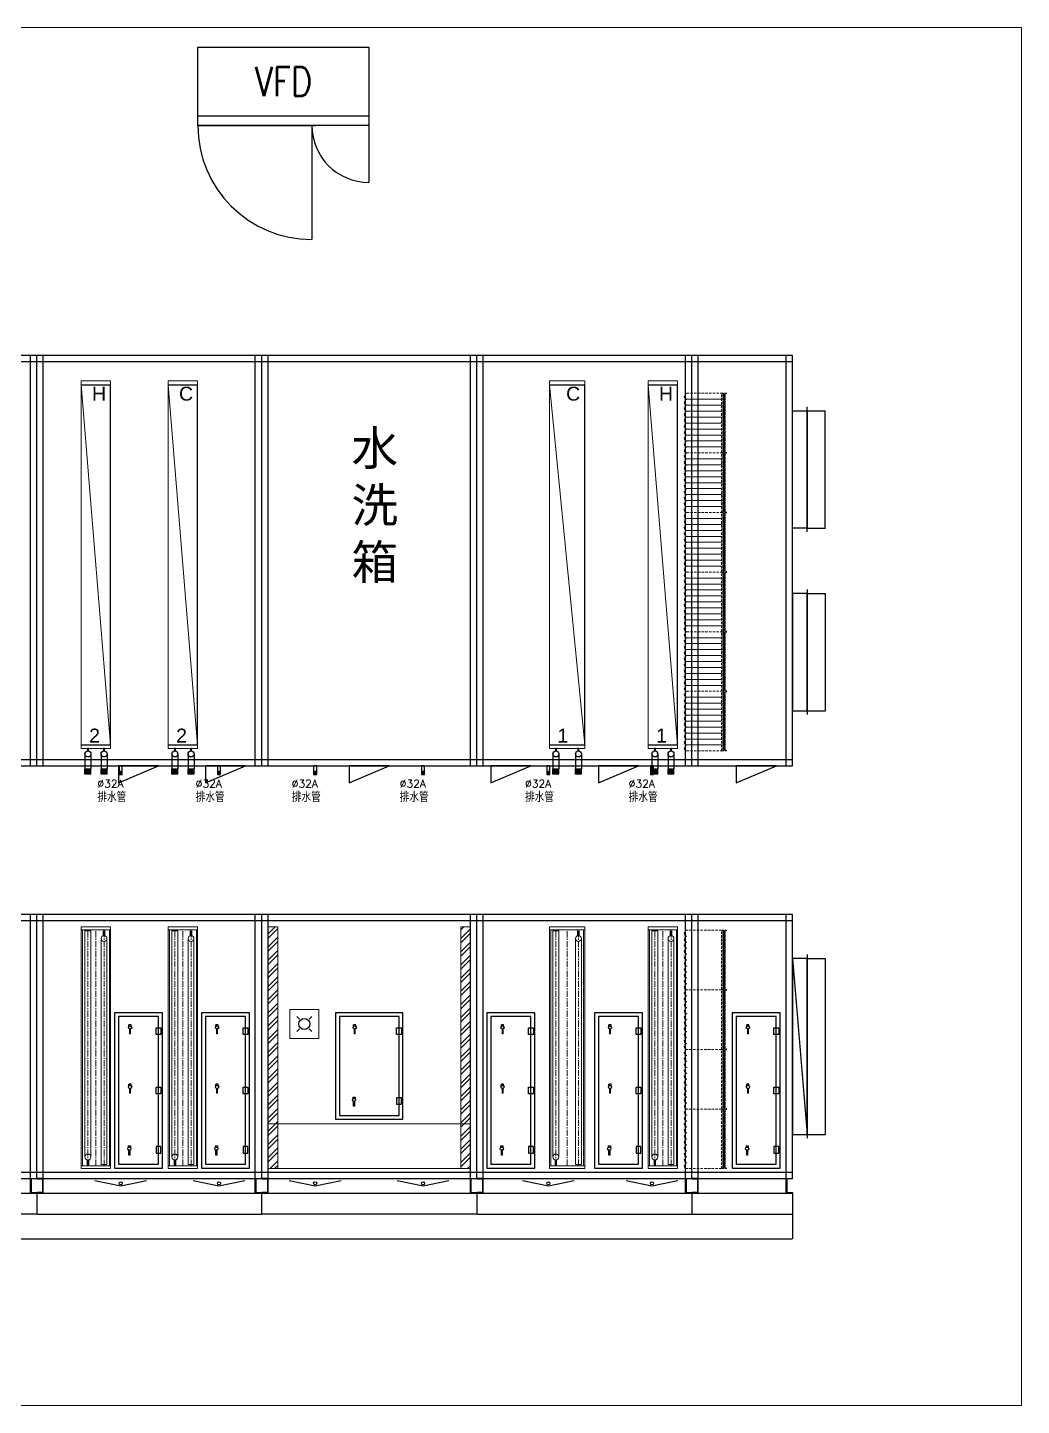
# Model space of a CAD drawing. Header units: millimetres. Extents: x -69706 to 52883, y -6882 to 68885.
# Drawn here: x -59559 to -49391, y 29188 to 43289 of the extents above; entities that cross this region are included whole.
import ezdxf
from ezdxf.enums import TextEntityAlignment as Align

# ---------------------------------------------------------------- set-up
doc = ezdxf.new("R2010")
doc.units = ezdxf.units.MM
doc.linetypes.add('CENTERX2', pattern=[101.6, 63.5, -12.7, 12.7, -12.7])
doc.linetypes.add('DASHEDX2', pattern=[38.1, 25.4, -12.7])
doc.layers.add('188K-SM-03-F10-ELEC-EQ-Y2257103$0$E-VFD-PNL', color=150, linetype='Continuous')
doc.layers.add('200', color=7, linetype='Continuous')
for name, color, linetype, lineweight in [('1co fi', 2, 'Continuous', 13), ('CEN', 1, 'CENTERX2', 9), ('DIM', 3, 'Continuous', 20)]:
    doc.layers.add(name, color=color, linetype=linetype, lineweight=lineweight)
doc.styles.add('188K-SM-03-F10-ELEC-EQ-Y2257103$0$aa-txt', font='simplex.shx', dxfattribs={"width": 0.6})
doc.styles.add('CHINA', font='simplex.shx', dxfattribs={"bigfont": 'chineset.shx'})
doc.styles.get("Standard").update_dxf_attribs({"font": 'arial.ttf'})
doc.dimstyles.new('ISO-25', dxfattribs={"dimtxt": 2.5, "dimasz": 2.5, "dimexe": 1.25, "dimexo": 0.625, "dimtad": 1, "dimtxsty": 'Standard', "dimcen": 2.5, "dimadec": 0, "dimazin": 0, "dimtfac": 1, "dimtmove": 0, "dimatfit": 3, "dimfxl": 1, "dimarcsym": 0})
pattern_1 = [(45, (-67741.71, 33205.37), (-67.3519, 67.3519), []), (45, (-67696.81, 33205.37), (-67.3519, 67.3519), [])]

# ---------------------------------------------------------------- blocks, each defined once
blk = doc.blocks.new('*D400')
at = {"layer": 'DIM', "color": 0, "lineweight": -2, "transparency": 16777216}
for p, q in [((-66924, 31361), (-66924, 30891)), ((-51734, 31361), (-51734, 30891)), ((-66921, 30893), (-51736, 30893))]:
    blk.add_line(p, q, dxfattribs=at)
at = {"layer": 'DIM', "color": 0, "transparency": 16777216}
for points in [[(-66921, 30893), (-66921, 30892), (-66924, 30893)], [(-51736, 30893), (-51736, 30892), (-51734, 30893)]]:
    blk.add_solid(points, dxfattribs=at)
at = {"layer": 'DIM', "color": 0, "transparency": 16777216, "insert": (-59329, 30894), "char_height": 2.5, "attachment_point": 5}
blk.add_mtext('15190', dxfattribs=at)
blk = doc.blocks.new('12.132131')
at = {"layer": '1co fi', "linetype": 'DASHEDX2'}
h = blk.add_hatch(dxfattribs=at)
h.set_pattern_fill('ANSI37', color=256, scale=100, style=0)
h.set_pattern_definition([(45, (4112.396, -56.011), (-8.838835, 8.838835), []), (135, (4112.396, -56.011), (-8.838835, -8.838835), [])])
h.paths.add_polyline_path([(4539, 2049), (4564, 2049), (4564, 2644), (4539, 2644)])
for p, q in [((4527, 2651), (4577, 2651)), ((4527, 2041), (4527, 2651)), ((4577, 2644), (4577, 2651)), ((4527, 2049), (4527, 2041)), ((4527, 2041), (4577, 2041)), ((4577, 2049), (4577, 2041))]:
    blk.add_line(p, q, dxfattribs=at)
blk.add_lwpolyline([(4564, 2049), (4564, 2644), (4539, 2644), (4539, 2049)], close=True, dxfattribs=at)
blk = doc.blocks.new('pre')
at = {"layer": '1co fi'}
blk.add_blockref('12.132131', (-4577, -2041), dxfattribs=at)
blk = doc.blocks.new('A$C656D3120')
at = {"layer": '1co fi', "linetype": 'DASHEDX2'}
for p, q in [((381, 610), (27, 610)), ((381, 0), (27, 0))]:
    blk.add_line(p, q, dxfattribs=at)
for centre in [(31, 579), (31, 518), (31, 457), (31, 396), (31, 335), (31, 274), (31, 213), (31, 152), (31, 91), (31, 30)]:
    blk.add_arc(centre, 31.1, 97.7308, 256.5059, dxfattribs=at)
blk = doc.blocks.new('A$C6C8E4D39')
at = {"layer": '1co fi', "linetype": 'DASHEDX2'}
for p, q in [((24, 610), (381, 610)), ((24, 610), (381, 610)), ((24, 549), (381, 549)), ((24, 488), (381, 488)), ((24, 427), (381, 427)), ((381, 549), (27, 549)), ((381, 488), (27, 488)), ((381, 427), (27, 427)), ((24, 366), (381, 366)), ((24, 305), (381, 305)), ((381, 366), (27, 366)), ((381, 305), (27, 305)), ((24, 244), (381, 244)), ((24, 183), (381, 183)), ((381, 244), (27, 244)), ((381, 183), (27, 183)), ((24, 122), (381, 122)), ((24, 61), (381, 61)), ((381, 122), (27, 122)), ((381, 61), (27, 61)), ((24, 0), (381, 0)), ((24, 0), (381, 0))]:
    blk.add_line(p, q, dxfattribs=at)
for centre in [(31, 579), (31, 518), (31, 457), (31, 396), (31, 335), (31, 274), (31, 213), (31, 152), (31, 91), (31, 30)]:
    blk.add_arc(centre, 31.1, 97.7308, 256.5059, dxfattribs=at)
blk = doc.blocks.new('*D379')
at = {"layer": 'DIM', "color": 0, "lineweight": -2, "ltscale": 3, "transparency": 16777216}
for p, q in [((-54964, 31361), (-54964, 31143)), ((-52764, 31361), (-52764, 31143)), ((-54961, 31144), (-52766, 31144))]:
    blk.add_line(p, q, dxfattribs=at)
at = {"layer": 'DIM', "color": 0, "ltscale": 3, "transparency": 16777216}
for points in [[(-54961, 31144), (-54961, 31143), (-54964, 31144)], [(-52766, 31144), (-52766, 31143), (-52764, 31144)]]:
    blk.add_solid(points, dxfattribs=at)
at = {"layer": 'DIM', "color": 0, "ltscale": 3, "transparency": 16777216, "insert": (-53864, 31146), "char_height": 2.5, "attachment_point": 5}
blk.add_mtext('2200', dxfattribs=at)
blk = doc.blocks.new('*D407')
at = {"layer": 'DIM', "color": 0, "lineweight": -2, "ltscale": 3, "transparency": 16777216}
for p, q in [((-52764, 31361), (-52764, 31143)), ((-51734, 31361), (-51734, 31143)), ((-52761, 31144), (-51736, 31144))]:
    blk.add_line(p, q, dxfattribs=at)
at = {"layer": 'DIM', "color": 0, "ltscale": 3, "transparency": 16777216}
for points in [[(-52761, 31144), (-52761, 31143), (-52764, 31144)], [(-51736, 31144), (-51736, 31143), (-51734, 31144)]]:
    blk.add_solid(points, dxfattribs=at)
at = {"layer": 'DIM', "color": 0, "ltscale": 3, "transparency": 16777216, "insert": (-52249, 31146), "char_height": 2.5, "attachment_point": 5}
blk.add_mtext('1030', dxfattribs=at)
blk = doc.blocks.new('A$C56CF2680')
blk.add_lwpolyline([(0, 54), (265, 0), (530, 54)])
blk.add_circle((265, 25), 16)
blk = doc.blocks.new('A$C0B745E66')
at = {"layer": '200'}
blk.add_blockref('A$C56CF2680', (0, 0), dxfattribs=at)
blk = doc.blocks.new('A$C05B6578A')
for p, q in [((0, 35), (32, 35)), ((0, 23), (32, 23)), ((0, 12), (32, 12))]:
    blk.add_line(p, q)
blk.add_lwpolyline([(0, 0), (32, 0), (32, 88), (0, 88)], close=True)
blk = doc.blocks.new('A$C72C32AF2')
at = {"layer": '200', "rotation": 270}
blk.add_blockref('A$C05B6578A', (0, 32), dxfattribs=at)
blk = doc.blocks.new('A$C70347584')
at = {"ltscale": 3, "rotation": 90}
blk.add_blockref('A$C72C32AF2', (32, 0), dxfattribs=at)
blk = doc.blocks.new('*D380')
at = {"layer": 'DIM', "color": 0, "lineweight": -2, "ltscale": 3, "transparency": 16777216}
for p, q in [((-57164, 31361), (-57164, 31143)), ((-54964, 31361), (-54964, 31143)), ((-54966, 31144), (-57161, 31144))]:
    blk.add_line(p, q, dxfattribs=at)
at = {"layer": 'DIM', "color": 0, "ltscale": 3, "transparency": 16777216}
for points in [[(-57161, 31144), (-57161, 31143), (-57164, 31144)], [(-54966, 31144), (-54966, 31143), (-54964, 31144)]]:
    blk.add_solid(points, dxfattribs=at)
at = {"layer": 'DIM', "color": 0, "ltscale": 3, "transparency": 16777216, "insert": (-56064, 31146), "char_height": 2.5, "attachment_point": 5}
blk.add_mtext('2200', dxfattribs=at)
blk = doc.blocks.new('*D381')
at = {"layer": 'DIM', "color": 0, "lineweight": -2, "ltscale": 3, "transparency": 16777216}
for p, q in [((-59464, 31361), (-59464, 31143)), ((-57164, 31361), (-57164, 31143)), ((-59461, 31144), (-57166, 31144))]:
    blk.add_line(p, q, dxfattribs=at)
at = {"layer": 'DIM', "color": 0, "ltscale": 3, "transparency": 16777216}
for points in [[(-59461, 31144), (-59461, 31143), (-59464, 31144)], [(-57166, 31144), (-57166, 31143), (-57164, 31144)]]:
    blk.add_solid(points, dxfattribs=at)
at = {"layer": 'DIM', "color": 0, "ltscale": 3, "transparency": 16777216, "insert": (-58314, 31146), "char_height": 2.5, "attachment_point": 5}
blk.add_mtext('2300', dxfattribs=at)
blk = doc.blocks.new('*D382')
at = {"layer": 'DIM', "color": 0, "lineweight": -2, "ltscale": 3, "transparency": 16777216}
for p, q in [((-61664, 31361), (-61664, 31143)), ((-59464, 31361), (-59464, 31143)), ((-59466, 31144), (-61661, 31144))]:
    blk.add_line(p, q, dxfattribs=at)
at = {"layer": 'DIM', "color": 0, "ltscale": 3, "transparency": 16777216}
for points in [[(-61661, 31144), (-61661, 31143), (-61664, 31144)], [(-59466, 31144), (-59466, 31143), (-59464, 31144)]]:
    blk.add_solid(points, dxfattribs=at)
at = {"layer": 'DIM', "color": 0, "ltscale": 3, "transparency": 16777216, "insert": (-60564, 31146), "char_height": 2.5, "attachment_point": 5}
blk.add_mtext('2200', dxfattribs=at)
blk = doc.blocks.new('00345454')
at = {"color": 0, "linetype": 'Continuous'}
for p, q in [((657, 1931), (634, 1931)), ((634, 1915), (634, 1931)), ((641, 1888), (641, 1838)), ((651, 1838), (641, 1838)), ((651, 1838), (651, 1888)), ((657, 1915), (657, 1931)), ((657, 1323), (634, 1323)), ((634, 1307), (634, 1323)), ((641, 1280), (641, 1231)), ((651, 1231), (651, 1280)), ((657, 1307), (657, 1323)), ((651, 1231), (641, 1231)), ((627, 691), (650, 691)), ((627, 691), (627, 675)), ((634, 598), (634, 647)), ((643, 598), (634, 598)), ((643, 647), (643, 598)), ((650, 691), (650, 675))]:
    blk.add_line(p, q, dxfattribs=at)
for points in [[(487, 464), (977, 464), (977, 2054), (487, 2054)], [(527, 504), (937, 504), (937, 2014), (527, 2014)], [(912, 1900), (962, 1900), (962, 1833), (912, 1833)], [(912, 1292), (962, 1292), (962, 1225), (912, 1225)], [(912, 618), (962, 618), (962, 685), (912, 685)]]:
    blk.add_lwpolyline(points, close=True, dxfattribs=at)
for centre in [(646, 1903), (646, 1295), (638, 663)]:
    blk.add_circle(centre, 16.4, dxfattribs=at)
blk = doc.blocks.new('*D385')
at = {"layer": 'DIM', "color": 0, "lineweight": -2, "transparency": 16777216}
for p, q in [((-54218, 39633), (-53858, 39633)), ((-53859, 35952), (-53859, 39630)), ((-54218, 35949), (-53858, 35949))]:
    blk.add_line(p, q, dxfattribs=at)
at = {"layer": 'DIM', "color": 0, "transparency": 16777216}
for points in [[(-53859, 39630), (-53858, 39630), (-53859, 39633)], [(-53859, 35952), (-53858, 35952), (-53859, 35949)]]:
    blk.add_solid(points, dxfattribs=at)
at = {"layer": 'DIM', "color": 0, "transparency": 16777216, "insert": (-53860, 39132), "char_height": 2.5, "attachment_point": 5, "rotation": 90}
blk.add_mtext('{\\H0.6x;3683,32}', dxfattribs=at)
blk = doc.blocks.new('*D386')
at = {"layer": 'DIM', "color": 0, "lineweight": -2, "transparency": 16777216}
for p, q in [((-58118, 39633), (-57818, 39633)), ((-57819, 35952), (-57819, 39630)), ((-58118, 35949), (-57818, 35949))]:
    blk.add_line(p, q, dxfattribs=at)
at = {"layer": 'DIM', "color": 0, "transparency": 16777216}
for points in [[(-57819, 39630), (-57818, 39630), (-57819, 39633)], [(-57819, 35952), (-57818, 35952), (-57819, 35949)]]:
    blk.add_solid(points, dxfattribs=at)
at = {"layer": 'DIM', "color": 0, "transparency": 16777216, "insert": (-57820, 39132), "char_height": 2.5, "attachment_point": 5, "rotation": 90}
blk.add_mtext('{\\H0.6x;3683,32}', dxfattribs=at)
blk = doc.blocks.new('*D387')
at = {"layer": 'DIM', "color": 0, "lineweight": -2, "transparency": 16777216}
for p, q in [((-59008, 39633), (-58708, 39633)), ((-58709, 35952), (-58709, 39630)), ((-59008, 35949), (-58708, 35949))]:
    blk.add_line(p, q, dxfattribs=at)
at = {"layer": 'DIM', "color": 0, "transparency": 16777216}
for points in [[(-58709, 39630), (-58708, 39630), (-58709, 39633)], [(-58709, 35952), (-58708, 35952), (-58709, 35949)]]:
    blk.add_solid(points, dxfattribs=at)
at = {"layer": 'DIM', "color": 0, "transparency": 16777216, "insert": (-58710, 39132), "char_height": 2.5, "attachment_point": 5, "rotation": 90}
blk.add_mtext('{\\H0.6x;3683,32}', dxfattribs=at)
blk = doc.blocks.new('*D408')
at = {"layer": 'DIM', "color": 0, "lineweight": -2, "transparency": 16777216}
for p, q in [((-51583, 33761), (-51397, 33761)), ((-51398, 33759), (-51398, 31964)), ((-51583, 31961), (-51397, 31961))]:
    blk.add_line(p, q, dxfattribs=at)
at = {"layer": 'DIM', "color": 0, "transparency": 16777216}
for points in [[(-51398, 33759), (-51397, 33759), (-51398, 33761)], [(-51398, 31964), (-51397, 31964), (-51398, 31961)]]:
    blk.add_solid(points, dxfattribs=at)
at = {"layer": 'DIM', "color": 0, "transparency": 16777216, "insert": (-51400, 32861), "char_height": 2.5, "attachment_point": 5, "rotation": 90}
blk.add_mtext('1800', dxfattribs=at)
blk = doc.blocks.new('*D409')
at = {"layer": 'DIM', "color": 0, "lineweight": -2, "transparency": 16777216}
for p, q in [((-51583, 37497), (-51397, 37497)), ((-51398, 37495), (-51398, 36300)), ((-51583, 36297), (-51397, 36297))]:
    blk.add_line(p, q, dxfattribs=at)
at = {"layer": 'DIM', "color": 0, "transparency": 16777216}
for points in [[(-51398, 37495), (-51397, 37495), (-51398, 37497)], [(-51398, 36300), (-51397, 36300), (-51398, 36297)]]:
    blk.add_solid(points, dxfattribs=at)
at = {"layer": 'DIM', "color": 0, "transparency": 16777216, "insert": (-51400, 36897), "char_height": 2.5, "attachment_point": 5, "rotation": 90}
blk.add_mtext('1200', dxfattribs=at)
blk = doc.blocks.new('*D410')
at = {"layer": 'DIM', "color": 0, "lineweight": -2, "transparency": 16777216}
for p, q in [((-51583, 39367), (-51397, 39367)), ((-51398, 38170), (-51398, 39365)), ((-51583, 38167), (-51397, 38167))]:
    blk.add_line(p, q, dxfattribs=at)
at = {"layer": 'DIM', "color": 0, "transparency": 16777216}
for points in [[(-51398, 39365), (-51397, 39365), (-51398, 39367)], [(-51398, 38170), (-51397, 38170), (-51398, 38167)]]:
    blk.add_solid(points, dxfattribs=at)
at = {"layer": 'DIM', "color": 0, "transparency": 16777216, "insert": (-51400, 38767), "char_height": 2.5, "attachment_point": 5, "rotation": 90}
blk.add_mtext('1200', dxfattribs=at)
blk = doc.blocks.new('light')
for p, q in [((-50, 50), (-78, 78)), ((50, 50), (78, 78)), ((-78, -78), (-50, -50)), ((78, -78), (50, -50))]:
    blk.add_line(p, q)
blk.add_circle((0, 0), 57)
blk = doc.blocks.new('*D390')
at = {"layer": 'DIM', "color": 0, "lineweight": -2, "transparency": 16777216}
for p, q in [((-53208, 39633), (-52908, 39633)), ((-52909, 35952), (-52909, 39630)), ((-53208, 35949), (-52908, 35949))]:
    blk.add_line(p, q, dxfattribs=at)
at = {"layer": 'DIM', "color": 0, "transparency": 16777216}
for points in [[(-52909, 39630), (-52908, 39630), (-52909, 39633)], [(-52909, 35952), (-52908, 35952), (-52909, 35949)]]:
    blk.add_solid(points, dxfattribs=at)
at = {"layer": 'DIM', "color": 0, "transparency": 16777216, "insert": (-52910, 39132), "char_height": 2.5, "attachment_point": 5, "rotation": 90}
blk.add_mtext('{\\H0.6x;3683,32}', dxfattribs=at)
blk = doc.blocks.new('4534641')
at = {"color": 0, "linetype": 'Continuous'}
for p, q in [((5449, 1611), (5426, 1611)), ((5426, 1595), (5426, 1611)), ((5432, 1568), (5432, 1519)), ((5442, 1519), (5442, 1568)), ((5449, 1595), (5449, 1611)), ((5442, 1519), (5432, 1519)), ((5418, 871), (5441, 871)), ((5418, 871), (5418, 855)), ((5441, 871), (5441, 855)), ((5425, 778), (5425, 828)), ((5435, 778), (5425, 778)), ((5435, 828), (5435, 778))]:
    blk.add_line(p, q, dxfattribs=at)
for points in [[(5240, 644), (5930, 644), (5930, 1734), (5240, 1734)], [(5280, 684), (5890, 684), (5890, 1694), (5280, 1694)], [(5865, 1581), (5916, 1581), (5916, 1513), (5865, 1513)], [(5865, 798), (5916, 798), (5916, 865), (5865, 865)]]:
    blk.add_lwpolyline(points, close=True, dxfattribs=at)
for centre in [(5437, 1583), (5430, 843)]:
    blk.add_circle(centre, 16.4, dxfattribs=at)
blk = doc.blocks.new('door6x10')
blk.add_blockref('4534641', (-5890, -684))
blk = doc.blocks.new('A$C0F9A60F0')
for p, q in [((0, 0), (0, 150)), ((0, 150), (65, 150)), ((6, 144), (6, 6)), ((65, 144), (6, 144)), ((65, 150), (65, 144)), ((65, 0), (0, 0)), ((6, 6), (65, 6)), ((65, 6), (65, 0))]:
    blk.add_line(p, q)
blk = doc.blocks.new('188K-SM-03-F10-ELEC-EQ-Y2257103$0$VFD-PNL-158KW')
for p, q in [((58.3, 80), (58.3, 196.7)), ((0, 80), (0, 138.3)), ((0, 80), (55, 80)), ((55, 80), (165, 80)), ((175, 80), (55, 80)), ((175, 70), (0, 70))]:
    blk.add_line(p, q)
blk.add_lwpolyline([(175, 80), (175, 0), (0, 0), (0, 80)], close=True)
for centre, radius in [((58.3, 80), 116.7), ((0, 80), 58.3)]:
    blk.add_arc(centre, radius, 0, 90)
at = {"style": '188K-SM-03-F10-ELEC-EQ-Y2257103$0$aa-txt', "width": 0.8}
blk.add_text('VFD', height=30, rotation=180, dxfattribs=at).set_placement((87.5, 35), align=Align.MIDDLE_CENTER)

msp = doc.modelspace()

# ---------------------------------------------------------------- hatches: boundary and pattern name
at = {"layer": '1co fi'}
for points in [[(-58939.254, 34048.936), (-58943.325, 34048.936), (-58943.325, 34043.25), (-58939.254, 34043.25)], [(-58049.254, 34048.936), (-58053.325, 34048.936), (-58053.325, 34043.25), (-58049.254, 34043.25)], [(-54152.254, 34048.936), (-54156.325, 34048.936), (-54156.325, 34043.25), (-54152.254, 34043.25)], [(-53139.254, 34048.936), (-53143.325, 34048.936), (-53143.325, 34043.25), (-53139.254, 34043.25)], [(-58778.325, 31646.741), (-58774.254, 31646.741), (-58774.254, 31652.427), (-58778.325, 31652.427)], [(-57888.325, 31646.741), (-57884.254, 31646.741), (-57884.254, 31652.427), (-57888.325, 31652.427)], [(-53925.325, 31646.741), (-53921.254, 31646.741), (-53921.254, 31652.427), (-53925.325, 31652.427)], [(-52978.325, 31646.741), (-52974.254, 31646.741), (-52974.254, 31652.427), (-52978.325, 31652.427)]]:
    msp.add_hatch(color=1, dxfattribs=at).paths.add_polyline_path(points)
at = {"layer": 'DIM'}
h = msp.add_hatch(dxfattribs=at)
h.set_pattern_fill('ANSI32', color=256, scale=10)
h.set_pattern_definition(pattern_1)
h.paths.add_polyline_path([(-57098.79, 31611.338), (-56999.812, 31611.338), (-56999.812, 34086.659), (-57098.79, 34086.659)])
h = msp.add_hatch(dxfattribs=at)
h.set_pattern_fill('ANSI32', color=256, scale=10)
h.set_pattern_definition(pattern_1)
h.paths.add_polyline_path([(-55028.79, 31611.338), (-55127.768, 31611.338), (-55127.768, 34086.659), (-55028.79, 34086.659)])

# ---------------------------------------------------------------- linework, layer by layer
for p, q in [((-51733.79, 39932.209), (-66923.79, 39932.209)), ((-59528.79, 35732.209), (-59528.79, 39932.209)), ((-59463.79, 35732.209), (-59463.79, 39932.209)), ((-59398.79, 35732.209), (-59398.79, 39932.209)), ((-57228.79, 35732.209), (-57228.79, 39932.209)), ((-57163.79, 35732.209), (-57163.79, 39932.209)), ((-57098.79, 35732.209), (-57098.79, 39932.209)), ((-55028.79, 35732.209), (-55028.79, 39932.209)), ((-54963.79, 35732.209), (-54963.79, 39932.209)), ((-54898.79, 35732.209), (-54898.79, 39932.209)), ((-52828.79, 35732.209), (-52828.79, 39932.209)), ((-52763.79, 35732.209), (-52763.79, 39932.209)), ((-52698.79, 35732.209), (-52698.79, 39932.209)), ((-51798.79, 35732.209), (-51798.79, 39932.209)), ((-51733.79, 35732.209), (-51733.79, 39932.209)), ((-51733.79, 39867.209), (-66923.79, 39867.209)), ((-51583.79, 38127.209), (-51583.79, 39407.209)), ((-51583.79, 37537.209), (-51583.79, 36257.209)), ((-58971.7, 35854.722), (-58971.7, 35703.141)), ((-58910.879, 35854.722), (-58910.879, 35703.141)), ((-58806.7, 35854.722), (-58806.7, 35703.141)), ((-58745.879, 35854.722), (-58745.879, 35703.141)), ((-58081.7, 35854.722), (-58081.7, 35703.141)), ((-58020.879, 35854.722), (-58020.879, 35703.141)), ((-57916.7, 35854.722), (-57916.7, 35703.141)), ((-57855.879, 35854.722), (-57855.879, 35703.141)), ((-54184.7, 35854.722), (-54184.7, 35703.141)), ((-54123.879, 35854.722), (-54123.879, 35703.141)), ((-53953.7, 35854.722), (-53953.7, 35703.141)), ((-53892.879, 35854.722), (-53892.879, 35703.141)), ((-53171.7, 35854.722), (-53171.7, 35703.141)), ((-53110.879, 35854.722), (-53110.879, 35703.141)), ((-53006.7, 35854.722), (-53006.7, 35703.141)), ((-52945.879, 35854.722), (-52945.879, 35703.141)), ((-66923.79, 35797.209), (-51733.79, 35797.209)), ((-66923.79, 35732.209), (-51733.79, 35732.209)), ((-58971.7, 35649.312), (-58971.7, 35703.141)), ((-58910.879, 35649.312), (-58910.879, 35703.141)), ((-58806.7, 35649.312), (-58806.7, 35703.141)), ((-58745.879, 35649.312), (-58745.879, 35703.141)), ((-58081.7, 35649.312), (-58081.7, 35703.141)), ((-58020.879, 35649.312), (-58020.879, 35703.141)), ((-57916.7, 35649.312), (-57916.7, 35703.141)), ((-57855.879, 35649.312), (-57855.879, 35703.141)), ((-54184.7, 35649.312), (-54184.7, 35703.141)), ((-54123.879, 35649.312), (-54123.879, 35703.141)), ((-53953.7, 35649.312), (-53953.7, 35703.141)), ((-53892.879, 35649.312), (-53892.879, 35703.141)), ((-53171.7, 35649.312), (-53171.7, 35703.141)), ((-53110.879, 35649.312), (-53110.879, 35703.141)), ((-53006.7, 35649.312), (-53006.7, 35703.141)), ((-52945.879, 35649.312), (-52945.879, 35703.141)), ((-58910.879, 35649.312), (-58971.7, 35649.312)), ((-58745.879, 35649.312), (-58806.7, 35649.312)), ((-58020.879, 35649.312), (-58081.7, 35649.312)), ((-57855.879, 35649.312), (-57916.7, 35649.312)), ((-54123.879, 35649.312), (-54184.7, 35649.312)), ((-53892.879, 35649.312), (-53953.7, 35649.312)), ((-53110.879, 35649.312), (-53171.7, 35649.312)), ((-52945.879, 35649.312), (-53006.7, 35649.312)), ((-51733.79, 34211.338), (-66923.79, 34211.338)), ((-51733.79, 34146.338), (-66923.79, 34146.338)), ((-59528.79, 31511.338), (-59528.79, 34211.338)), ((-59463.79, 31511.338), (-59463.79, 34211.338)), ((-59398.79, 31511.338), (-59398.79, 34211.338)), ((-57228.79, 31511.338), (-57228.79, 34211.338)), ((-57163.79, 31511.338), (-57163.79, 34211.338)), ((-57098.79, 31511.338), (-57098.79, 34211.338)), ((-55028.79, 31511.338), (-55028.79, 34211.338)), ((-54963.79, 31511.338), (-54963.79, 34211.338)), ((-54898.79, 31511.338), (-54898.79, 34211.338)), ((-52828.79, 31511.338), (-52828.79, 34211.338)), ((-52763.79, 31511.338), (-52763.79, 34211.338)), ((-52698.79, 31511.338), (-52698.79, 34211.338)), ((-51798.79, 31511.338), (-51798.79, 34211.338)), ((-51733.79, 31511.338), (-51733.79, 34211.338)), ((-51733.79, 33761.338), (-51583.79, 31961.338)), ((-51583.79, 33801.338), (-51583.79, 31921.338)), ((-66923.79, 31576.338), (-51733.79, 31576.338)), ((-66923.79, 31511.338), (-51733.79, 31511.338)), ((-66923.79, 31361.338), (-51733.79, 31361.338))]:
    msp.add_line(p, q)
at = {"lineweight": 15}
for p, q in [((-59008.79, 39632.636), (-58708.79, 39632.636)), ((-59008.79, 39632.636), (-58708.79, 35949.312)), ((-58118.79, 39632.636), (-57818.79, 39632.636)), ((-58118.79, 39632.636), (-57818.79, 35949.312)), ((-54218.79, 39632.636), (-53858.79, 39632.636)), ((-54218.79, 39632.636), (-53858.79, 35949.312)), ((-53208.79, 39632.636), (-52908.79, 39632.636)), ((-53208.79, 39632.636), (-52908.79, 35949.312)), ((-59008.79, 35949.312), (-58708.79, 35949.312)), ((-58118.79, 35949.312), (-57818.79, 35949.312)), ((-54218.79, 35949.312), (-53858.79, 35949.312)), ((-53208.79, 35949.312), (-52908.79, 35949.312))]:
    msp.add_line(p, q, dxfattribs=at)
at = {"color": 2, "lineweight": 13}
for p, q in [((-58971.7, 35703.141), (-58910.879, 35703.141)), ((-58910.879, 35692.375), (-58971.7, 35692.375)), ((-58910.879, 35681.609), (-58971.7, 35681.609)), ((-58806.7, 35703.141), (-58745.879, 35703.141)), ((-58745.879, 35692.375), (-58806.7, 35692.375)), ((-58745.879, 35681.609), (-58806.7, 35681.609)), ((-58081.7, 35703.141), (-58020.879, 35703.141)), ((-58020.879, 35692.375), (-58081.7, 35692.375)), ((-58020.879, 35681.609), (-58081.7, 35681.609)), ((-57916.7, 35703.141), (-57855.879, 35703.141)), ((-57855.879, 35692.375), (-57916.7, 35692.375)), ((-57855.879, 35681.609), (-57916.7, 35681.609)), ((-54184.7, 35703.141), (-54123.879, 35703.141)), ((-54123.879, 35692.375), (-54184.7, 35692.375)), ((-54123.879, 35681.609), (-54184.7, 35681.609)), ((-53953.7, 35703.141), (-53892.879, 35703.141)), ((-53892.879, 35692.375), (-53953.7, 35692.375)), ((-53892.879, 35681.609), (-53953.7, 35681.609)), ((-53171.7, 35703.141), (-53110.879, 35703.141)), ((-53110.879, 35692.375), (-53171.7, 35692.375)), ((-53110.879, 35681.609), (-53171.7, 35681.609)), ((-53006.7, 35703.141), (-52945.879, 35703.141)), ((-52945.879, 35692.375), (-53006.7, 35692.375)), ((-52945.879, 35681.609), (-53006.7, 35681.609)), ((-58910.879, 35670.843), (-58971.7, 35670.843)), ((-58910.879, 35660.077), (-58971.7, 35660.077)), ((-58745.879, 35670.843), (-58806.7, 35670.843)), ((-58745.879, 35660.077), (-58806.7, 35660.077)), ((-58020.879, 35670.843), (-58081.7, 35670.843)), ((-58020.879, 35660.077), (-58081.7, 35660.077)), ((-57855.879, 35670.843), (-57916.7, 35670.843)), ((-57855.879, 35660.077), (-57916.7, 35660.077)), ((-54123.879, 35670.843), (-54184.7, 35670.843)), ((-54123.879, 35660.077), (-54184.7, 35660.077)), ((-53892.879, 35670.843), (-53953.7, 35670.843)), ((-53892.879, 35660.077), (-53953.7, 35660.077)), ((-53110.879, 35670.843), (-53171.7, 35670.843)), ((-53110.879, 35660.077), (-53171.7, 35660.077)), ((-52945.879, 35670.843), (-53006.7, 35670.843)), ((-52945.879, 35660.077), (-53006.7, 35660.077))]:
    msp.add_line(p, q, dxfattribs=at)
at = {"lineweight": 20}
msp.add_lwpolyline([(-69706.402, 29187.619), (-49391.389, 29187.619), (-49391.389, 43288.747), (-69706.402, 43288.747)], close=True, dxfattribs=at)
at = {"lineweight": 15}
for points in [[(-59008.79, 35909.312), (-58708.79, 35909.312), (-58708.79, 39672.636), (-59008.79, 39672.636)], [(-58118.79, 35909.312), (-57818.79, 35909.312), (-57818.79, 39672.636), (-58118.79, 39672.636)], [(-54218.79, 35909.312), (-53858.79, 35909.312), (-53858.79, 39672.636), (-54218.79, 39672.636)], [(-53208.79, 35909.312), (-52908.79, 35909.312), (-52908.79, 39672.636), (-53208.79, 39672.636)]]:
    msp.add_lwpolyline(points, close=True, dxfattribs=at)
for points in [[(-51733.79, 38167.209), (-51733.79, 39367.209), (-51583.79, 39367.209), (-51583.79, 38167.209)], [(-51733.79, 37497.209), (-51733.79, 36297.209), (-51583.79, 36297.209), (-51583.79, 37497.209)], [(-51733.79, 33761.338), (-51733.79, 31961.338), (-51583.79, 31961.338), (-51583.79, 33761.338)]]:
    msp.add_lwpolyline(points, close=True)
for points in [[(-58936.165, 35884.698), (-58936.165, 35909.312), (-58946.415, 35909.312), (-58946.415, 35884.698)], [(-58771.165, 35884.698), (-58771.165, 35909.312), (-58781.415, 35909.312), (-58781.415, 35884.698)], [(-58046.165, 35884.698), (-58046.165, 35909.312), (-58056.415, 35909.312), (-58056.415, 35884.698)], [(-57881.165, 35884.698), (-57881.165, 35909.312), (-57891.415, 35909.312), (-57891.415, 35884.698)], [(-54149.165, 35884.698), (-54149.165, 35909.312), (-54159.415, 35909.312), (-54159.415, 35884.698)], [(-53918.165, 35884.698), (-53918.165, 35909.312), (-53928.415, 35909.312), (-53928.415, 35884.698)], [(-53136.165, 35884.698), (-53136.165, 35909.312), (-53146.415, 35909.312), (-53146.415, 35884.698)], [(-52971.165, 35884.698), (-52971.165, 35909.312), (-52981.415, 35909.312), (-52981.415, 35884.698)]]:
    msp.add_lwpolyline(points)
at = {"color": 6}
for points in [[(-58628.79, 35732.209), (-58628.79, 35557.789), (-58218.79, 35732.209)], [(-57738.79, 35732.209), (-57738.79, 35557.789), (-57328.79, 35732.209)], [(-56268.79, 35732.209), (-56268.79, 35557.789), (-55858.79, 35732.209)], [(-54818.79, 35732.209), (-54818.79, 35557.789), (-54408.79, 35732.209)], [(-53718.79, 35732.209), (-53718.79, 35557.789), (-53308.79, 35732.209)], [(-52308.79, 35732.209), (-52308.79, 35557.789), (-51898.79, 35732.209)]]:
    msp.add_lwpolyline(points, close=True, dxfattribs=at)
for centre in [(-58941.29, 35854.722), (-58776.29, 35854.722), (-58051.29, 35854.722), (-57886.29, 35854.722), (-54154.29, 35854.722), (-53923.29, 35854.722), (-53141.29, 35854.722), (-52976.29, 35854.722)]:
    msp.add_circle(centre, 30.41)
at = {"layer": '1co fi'}
for p, q in [((-59008.79, 31641.338), (-59008.79, 34054.338)), ((-58996.29, 31641.338), (-58996.29, 34054.338)), ((-58971.29, 31730.338), (-58971.29, 34043.25)), ((-58911.29, 34043.25), (-58971.29, 34043.25)), ((-58911.29, 31730.338), (-58911.29, 34043.25)), ((-58784.29, 33994.252), (-58784.29, 34046.338)), ((-58768.29, 33994.252), (-58768.29, 34046.338)), ((-58721.29, 31641.338), (-58721.29, 34054.338)), ((-58708.79, 31641.338), (-58708.79, 34054.338)), ((-58118.79, 31641.338), (-58118.79, 34054.338)), ((-58106.29, 31641.338), (-58106.29, 34054.338)), ((-58081.29, 31730.338), (-58081.29, 34043.25)), ((-58021.29, 34043.25), (-58081.29, 34043.25)), ((-58021.29, 31730.338), (-58021.29, 34043.25)), ((-57894.29, 33994.252), (-57894.29, 34046.338)), ((-57878.29, 33994.252), (-57878.29, 34046.338)), ((-57831.29, 31641.338), (-57831.29, 34054.338)), ((-57818.79, 31641.338), (-57818.79, 34054.338)), ((-54218.79, 31641.338), (-54218.79, 34054.338)), ((-54206.29, 31641.338), (-54206.29, 34054.338)), ((-54184.29, 31730.338), (-54184.29, 34043.25)), ((-54124.29, 34043.25), (-54184.29, 34043.25)), ((-54124.29, 31730.338), (-54124.29, 34043.25)), ((-53931.29, 33994.252), (-53931.29, 34046.338)), ((-53915.29, 33994.252), (-53915.29, 34046.338)), ((-53871.29, 31641.338), (-53871.29, 34054.338)), ((-53858.79, 31641.338), (-53858.79, 34054.338)), ((-53208.79, 31641.338), (-53208.79, 34054.338)), ((-53196.29, 31641.338), (-53196.29, 34054.338)), ((-53171.29, 31730.338), (-53171.29, 34043.25)), ((-53111.29, 34043.25), (-53171.29, 34043.25)), ((-53111.29, 31730.338), (-53111.29, 34043.25)), ((-52984.29, 33994.252), (-52984.29, 34046.338)), ((-52968.29, 33994.252), (-52968.29, 34046.338)), ((-52921.29, 31641.338), (-52921.29, 34054.338)), ((-52908.79, 31641.338), (-52908.79, 34054.338)), ((-58806.29, 31652.427), (-58806.29, 33965.338)), ((-58746.29, 31652.427), (-58746.29, 33965.338)), ((-57916.29, 31652.427), (-57916.29, 33965.338)), ((-57856.29, 31652.427), (-57856.29, 33965.338)), ((-53953.29, 31652.427), (-53953.29, 33965.338)), ((-53893.29, 31652.427), (-53893.29, 33965.338)), ((-53006.29, 31652.427), (-53006.29, 33965.338)), ((-52946.29, 31652.427), (-52946.29, 33965.338)), ((-58949.29, 31701.425), (-58949.29, 31649.338)), ((-58933.29, 31701.425), (-58933.29, 31649.338)), ((-58806.29, 31652.427), (-58746.29, 31652.427)), ((-58059.29, 31701.425), (-58059.29, 31649.338)), ((-58043.29, 31701.425), (-58043.29, 31649.338)), ((-57916.29, 31652.427), (-57856.29, 31652.427)), ((-54162.29, 31701.425), (-54162.29, 31649.338)), ((-54146.29, 31701.425), (-54146.29, 31649.338)), ((-53953.29, 31652.427), (-53893.29, 31652.427)), ((-53149.29, 31701.425), (-53149.29, 31649.338)), ((-53133.29, 31701.425), (-53133.29, 31649.338)), ((-53006.29, 31652.427), (-52946.29, 31652.427))]:
    msp.add_line(p, q, dxfattribs=at)
for points in [[(-59008.79, 34084.338), (-58708.79, 34084.338), (-58708.79, 34054.338), (-59008.79, 34054.338)], [(-58118.79, 34084.338), (-57818.79, 34084.338), (-57818.79, 34054.338), (-58118.79, 34054.338)], [(-54218.79, 34084.338), (-53858.79, 34084.338), (-53858.79, 34054.338), (-54218.79, 34054.338)], [(-53208.79, 34084.338), (-52908.79, 34084.338), (-52908.79, 34054.338), (-53208.79, 34054.338)], [(-59008.79, 31611.338), (-58708.79, 31611.338), (-58708.79, 31641.338), (-59008.79, 31641.338)], [(-58118.79, 31611.338), (-57818.79, 31611.338), (-57818.79, 31641.338), (-58118.79, 31641.338)], [(-54218.79, 31611.338), (-53858.79, 31611.338), (-53858.79, 31641.338), (-54218.79, 31641.338)], [(-53208.79, 31611.338), (-52908.79, 31611.338), (-52908.79, 31641.338), (-53208.79, 31641.338)]]:
    msp.add_lwpolyline(points, close=True, dxfattribs=at)
at = {"layer": '1co fi', "color": 1}
for points in [[(-58943.325, 34043.25), (-58939.254, 34043.25), (-58939.254, 34048.936), (-58943.325, 34048.936)], [(-58053.325, 34043.25), (-58049.254, 34043.25), (-58049.254, 34048.936), (-58053.325, 34048.936)], [(-54156.325, 34043.25), (-54152.254, 34043.25), (-54152.254, 34048.936), (-54156.325, 34048.936)], [(-53143.325, 34043.25), (-53139.254, 34043.25), (-53139.254, 34048.936), (-53143.325, 34048.936)], [(-58774.254, 31652.427), (-58778.325, 31652.427), (-58778.325, 31646.741), (-58774.254, 31646.741)], [(-57884.254, 31652.427), (-57888.325, 31652.427), (-57888.325, 31646.741), (-57884.254, 31646.741)], [(-53921.254, 31652.427), (-53925.325, 31652.427), (-53925.325, 31646.741), (-53921.254, 31646.741)], [(-52974.254, 31652.427), (-52978.325, 31652.427), (-52978.325, 31646.741), (-52974.254, 31646.741)]]:
    msp.add_lwpolyline(points, close=True, dxfattribs=at)
at = {"layer": '1co fi'}
for centre in [(-58776.29, 33965.338), (-57886.29, 33965.338), (-53923.29, 33965.338), (-52976.29, 33965.338), (-58941.29, 31730.338), (-58051.29, 31730.338), (-54154.29, 31730.338), (-53141.29, 31730.338)]:
    msp.add_circle(centre, 30, dxfattribs=at)
for centre, start, end in [((-58776.29, 34046.338), 0, 180), ((-57886.29, 34046.338), 0, 180), ((-53923.29, 34046.338), 0, 180), ((-52976.29, 34046.338), 0, 180), ((-58941.29, 31649.338), 180, 0), ((-58051.29, 31649.338), 180, 0), ((-54154.29, 31649.338), 180, 0), ((-53141.29, 31649.338), 180, 0)]:
    msp.add_arc(centre, 8, start, end, dxfattribs=at)
at = {"layer": 'CEN', "color": 3}
for p, q in [((-58941.29, 31641.338), (-58941.29, 34054.338)), ((-58858.79, 31641.338), (-58858.79, 34054.338)), ((-58776.29, 31641.338), (-58776.29, 34054.338)), ((-58051.29, 31641.338), (-58051.29, 34054.338)), ((-57968.79, 31641.338), (-57968.79, 34054.338)), ((-57886.29, 31641.338), (-57886.29, 34054.338)), ((-54154.29, 31641.338), (-54154.29, 34054.338)), ((-54038.79, 31641.338), (-54038.79, 34054.338)), ((-53923.29, 31641.338), (-53923.29, 34054.338)), ((-53141.29, 31641.338), (-53141.29, 34054.338)), ((-53058.79, 31641.338), (-53058.79, 34054.338)), ((-52976.29, 31641.338), (-52976.29, 34054.338))]:
    msp.add_line(p, q, dxfattribs=at)
at = {"layer": 'DIM'}
for points in [[(-57098.79, 31611.338), (-56999.812, 31611.338), (-56999.812, 34086.659), (-57098.79, 34086.659)], [(-55028.79, 31611.338), (-55127.768, 31611.338), (-55127.768, 34086.659), (-55028.79, 34086.659)], [(-56877.44, 32941.338), (-56577.44, 32941.338), (-56577.44, 33241.338), (-56877.44, 33241.338)], [(-57098.79, 31611.338), (-55028.79, 31611.338), (-55028.79, 32070.566), (-57098.79, 32070.566)]]:
    msp.add_lwpolyline(points, close=True, dxfattribs=at)

# ---------------------------------------------------------------- block references
for name, p in [('pre', (-52408.79, 38935.819)), ('pre', (-52408.79, 38325.819)), ('pre', (-52408.79, 37715.819)), ('pre', (-52408.79, 37105.819)), ('pre', (-52408.79, 36495.819)), ('pre', (-52408.79, 35885.819)), ('pre', (-52408.79, 33441.338)), ('pre', (-52408.79, 32831.338)), ('00345454', (-59155.921, 31152.402)), ('00345454', (-58265.921, 31152.402)), ('light', (-56727.44, 33091.338)), ('door6x10', (-55758.79, 32156.338)), ('00345454', (-55345.921, 31152.402)), ('00345454', (-54245.921, 31152.402)), ('00345454', (-52835.921, 31152.402)), ('pre', (-52408.79, 32221.338)), ('pre', (-52408.79, 31611.338)), ('A$C0F9A60F0', (-59528.79, 31361.338)), ('A$C0F9A60F0', (-57228.79, 31361.338)), ('A$C0F9A60F0', (-55028.79, 31361.338)), ('A$C0F9A60F0', (-52828.79, 31361.338)), ('A$C0F9A60F0', (-51798.79, 31361.338))]:
    msp.add_blockref(name, p)
at = {"xscale": -1}
for p in [(-59398.79, 31361.338), (-57098.79, 31361.338), (-54898.79, 31361.338), (-52698.79, 31361.338)]:
    msp.add_blockref('A$C0F9A60F0', p, dxfattribs=at)
at = {"ltscale": 3}
for p in [(-58871.364, 31436.338), (-57865.703, 31436.338), (-56882.149, 31436.338), (-55778.374, 31436.338), (-54495.894, 31436.338), (-53435.924, 31436.338)]:
    msp.add_blockref('A$C0B745E66', p, dxfattribs=at)
at = {"layer": '188K-SM-03-F10-ELEC-EQ-Y2257103$0$E-VFD-PNL', "xscale": 10, "yscale": 10, "zscale": 10, "rotation": 180}
msp.add_blockref('188K-SM-03-F10-ELEC-EQ-Y2257103$0$VFD-PNL-158KW', (-56066.955, 43086.68), dxfattribs=at)
at = {"layer": 'DIM'}
for name, p in [('A$C6C8E4D39', (-52839.93, 38935.819)), ('A$C6C8E4D39', (-52839.93, 38325.819)), ('A$C6C8E4D39', (-52839.93, 37715.819)), ('A$C6C8E4D39', (-52839.93, 37105.819)), ('A$C6C8E4D39', (-52839.93, 36495.819)), ('A$C6C8E4D39', (-52839.93, 35885.819)), ('A$C656D3120', (-52839.93, 33441.338)), ('A$C656D3120', (-52839.93, 32831.338)), ('A$C656D3120', (-52839.93, 32221.338)), ('A$C656D3120', (-52839.93, 31611.338))]:
    msp.add_blockref(name, p, dxfattribs=at)
at = {"layer": 'DIM', "ltscale": 3}
for p in [(-58622.286, 35644.585), (-57616.625, 35644.585), (-56633.071, 35644.585), (-55529.296, 35644.585), (-54246.816, 35644.585), (-53186.846, 35644.585)]:
    msp.add_blockref('A$C70347584', p, dxfattribs=at)

# ---------------------------------------------------------------- texts
at = {"layer": '200', "color": 5, "char_height": 93.86, "width": 705.40414, "attachment_point": 1, "style": 'CHINA'}
for insert in [(-58845.037, 35590.572), (-57839.376, 35590.572), (-56855.822, 35590.572), (-55752.047, 35590.572), (-54469.567, 35590.572), (-53409.597, 35590.572)]:
    msp.add_mtext('\\pxsa0.53271;{\\H0.85233x;%%C32A\\P}排水管', dxfattribs=dict(at, insert=insert))
at = {"layer": 'DIM', "lineweight": 15, "char_height": 142.56, "width": 154.54433, "style": 'CHINA'}
for s, insert, attachment_point in [('{\\fArial|b0|i0|c0|p34;H}', (-58899.14, 39613.244), 1), ('{\\fArial|b0|i0|c0|p34;C}', (-58009.14, 39613.244), 1), ('{\\fArial|b0|i0|c0|p34;C}', (-54049.14, 39613.244), 1), ('{\\fArial|b0|i0|c0|p34;H}', (-53099.14, 39613.244), 1), ('{\\fArial|b0|i0|c0|p34;2}', (-58818.44, 35971.626), 9), ('{\\fArial|b0|i0|c0|p34;2}', (-57928.44, 35971.626), 9), ('{\\fArial|b0|i0|c0|p34;1}', (-54028.44, 35971.626), 9), ('{\\fArial|b0|i0|c0|p34;1}', (-53018.44, 35971.626), 9)]:
    msp.add_mtext(s, dxfattribs=dict(at, insert=insert, attachment_point=attachment_point))
at = {"layer": 'DIM', "insert": (-56245.369, 39159.466), "char_height": 350, "width": 213.96023, "attachment_point": 1}
msp.add_mtext('水洗箱', dxfattribs=at)

# ---------------------------------------------------------------- dimensions: what is measured, and where the dimension line sits
at = {"layer": 'DIM', "color": 6}
for base, p1, p2, picture, middle in [((-58708.79, 39632.636), (-59008.79, 35949.312), (-59008.79, 39632.636), '*D387', (-58708.79, 39132.474)), ((-57818.79, 39632.636), (-58118.79, 35949.312), (-58118.79, 39632.636), '*D386', (-57818.79, 39132.474)), ((-53858.79, 39632.636), (-54218.79, 35949.312), (-54218.79, 39632.636), '*D385', (-53858.79, 39132.474)), ((-52908.79, 39632.636), (-53208.79, 35949.312), (-53208.79, 39632.636), '*D390', (-52908.79, 39132.474))]:
    dim = msp.add_linear_dim(base=base, p1=p1, p2=p2, angle=90, text='{\\H0.6x;<>}', dimstyle='ISO-25', override={"dimfxl": 0.18}, dxfattribs=at)
    dim.commit()
    dim.dimension.update_dxf_attribs({"geometry": picture, "text_midpoint": middle, "dimtype": 160})
at = {"layer": 'DIM'}
for base, p1, p2, angle, picture, middle in [((-51397.797, 39367.209), (-51583.79, 38167.209), (-51583.79, 39367.209), 90, '*D410', (-51399.698, 38767.209)), ((-51397.797, 36297.209), (-51583.79, 37497.209), (-51583.79, 36297.209), 270, '*D409', (-51399.698, 36897.209)), ((-51397.797, 31961.338), (-51583.79, 33761.338), (-51583.79, 31961.338), 270, '*D408', (-51399.698, 32861.338))]:
    dim = msp.add_linear_dim(base=base, p1=p1, p2=p2, angle=angle, dimstyle='ISO-25', override={"dimfxl": 0.18}, dxfattribs=at)
    dim.commit()
    dim.dimension.update_dxf_attribs({"geometry": picture, "text_midpoint": middle})
dim = msp.add_linear_dim(base=(-51733.79, 30892.526), p1=(-66923.79, 31361.338), p2=(-51733.79, 31361.338), dimstyle='ISO-25', dxfattribs=at)
dim.commit()
dim.dimension.update_dxf_attribs({"geometry": '*D400', "text_midpoint": (-59328.79, 30894.427)})
at = {"layer": 'DIM', "ltscale": 3}
for base, p1, p2, picture, middle in [((-61663.79, 31143.916), (-59463.79, 31361.338), (-61663.79, 31361.338), '*D382', (-60563.79, 31145.817)), ((-57163.79, 31143.916), (-59463.79, 31361.338), (-57163.79, 31361.338), '*D381', (-58313.79, 31145.818)), ((-57163.79, 31143.916), (-54963.79, 31361.338), (-57163.79, 31361.338), '*D380', (-56063.79, 31145.817)), ((-52763.79, 31143.916), (-54963.79, 31361.338), (-52763.79, 31361.338), '*D379', (-53863.79, 31145.817)), ((-51733.79, 31143.916), (-52763.79, 31361.338), (-51733.79, 31361.338), '*D407', (-52248.79, 31145.818))]:
    dim = msp.add_linear_dim(base=base, p1=p1, p2=p2, dimstyle='ISO-25', override={"dimfxl": 0.18}, dxfattribs=at)
    dim.commit()
    dim.dimension.update_dxf_attribs({"geometry": picture, "text_midpoint": middle})

doc.saveas('drawing.dxf')
